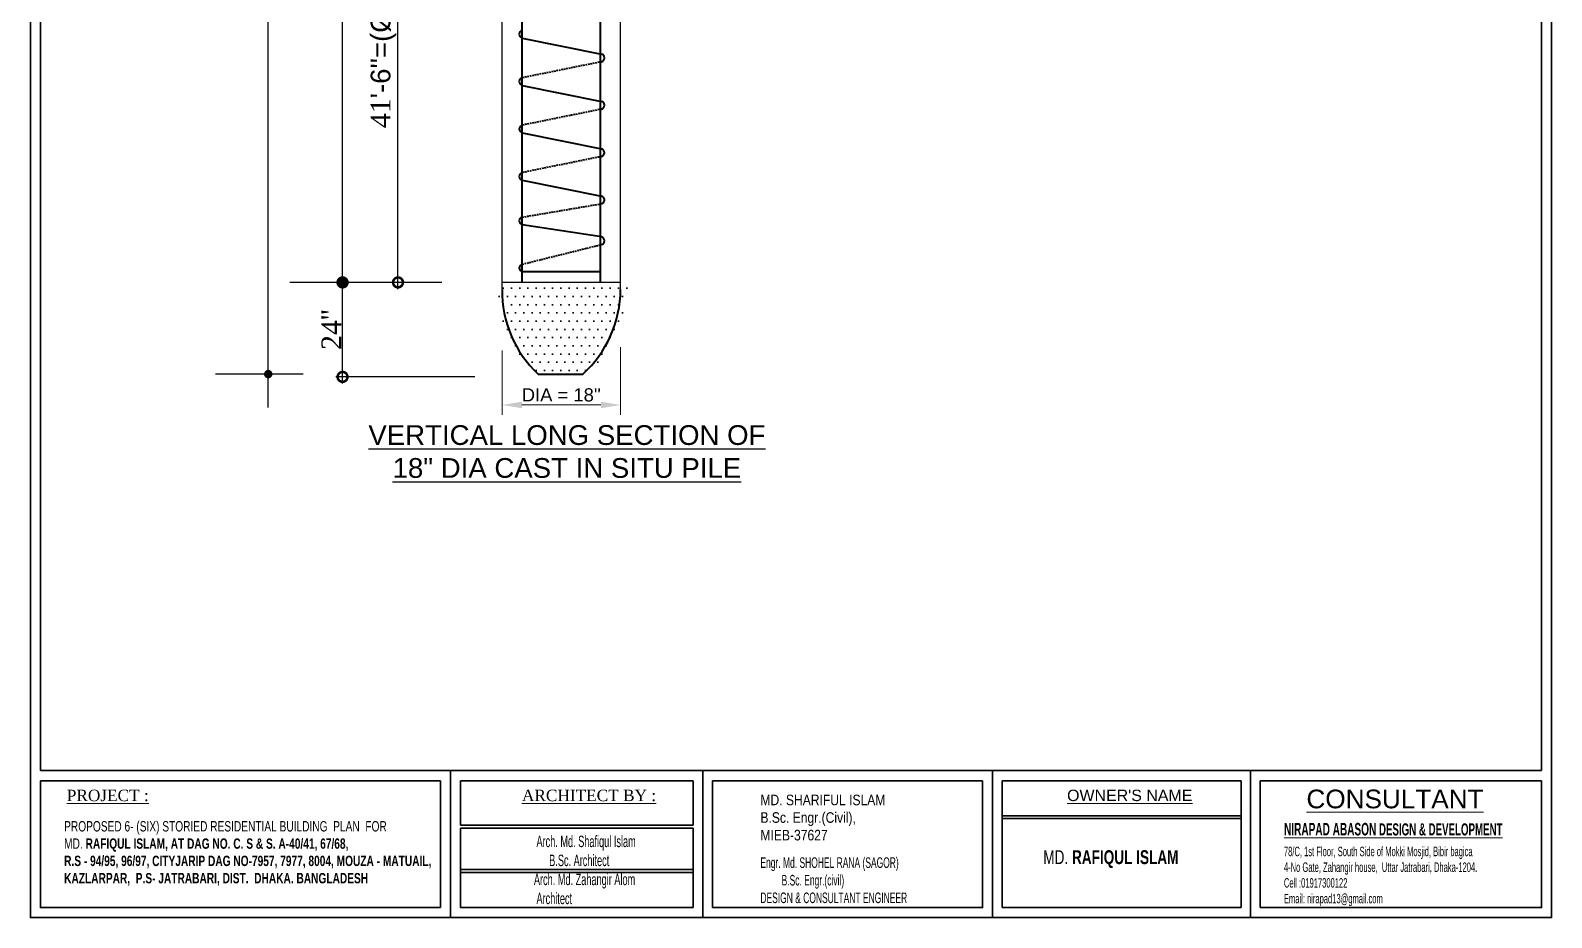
# Model space of a CAD drawing. Header units: inches. Extents: x -159432 to -126829, y -44881 to -40109.
# Drawn here: x -145300.4 to -145069.4, y -42613.6 to -42478.7 of the extents above; entities that cross this region are included whole.
import ezdxf

# ---------------------------------------------------------------- set-up
doc = ezdxf.new("R2010")
doc.units = ezdxf.units.IN
doc.header["$LTSCALE"] = 10
doc.header["$MEASUREMENT"] = 0
doc.header["$PDMODE"] = 34
doc.linetypes.add('DASHED2', pattern=[0.375, 0.25, -0.125])
doc.layers.get('0').update_dxf_attribs({"color": 140, "lineweight": 25})
doc.layers.get('Defpoints').update_dxf_attribs({"lineweight": 25})
for name, color, linetype, lineweight in [('DIM', 6, 'Continuous', 25), ('DIM-161', 7, 'Continuous', 13), ('hatch', 141, 'Continuous', 30), ('line', 134, 'Continuous', 30), ('LINTEL', 12, 'Continuous', 35), ('rod', 167, 'Continuous', 30), ('TEXT', 6, 'Continuous', 25), ('TEXT 02', 7, 'Continuous', 9), ('win', 143, 'Continuous', 25)]:
    doc.layers.add(name, color=color, linetype=linetype, lineweight=lineweight)
doc.styles.add('1-2', font='arial.ttf')
doc.styles.add('222', font='arial.ttf')
doc.styles.add('3-4', font='ARIALN.TTF')
doc.styles.add('AR8', font='swisscl.ttf', dxfattribs={"height": 10})
doc.styles.add('AREAL', font='arial.ttf')
doc.styles.add('Arial', font='times.ttf', dxfattribs={"height": 8})
doc.styles.add('ROMANS', font='romant.shx', dxfattribs={"height": 8})
doc.styles.add('style1', font='micross.ttf', dxfattribs={"height": 18})
doc.linetypes.add('ZIGZAG', pattern='A,0.0001,-0.2,[131,ltypeshp.shx,S=0.2,R=0,X=-0.2,Y=0],-0.4,[131,ltypeshp.shx,S=0.2,R=180,X=0.2,Y=0],-0.2', length=0.8001)
doc.dimstyles.new('1-2', dxfattribs={"dimtxt": 1.5, "dimasz": 2, "dimexe": 1, "dimexo": 0.5, "dimgap": 0.2, "dimtad": 1, "dimdec": 3, "dimzin": 3, "dimdsep": 46, "dimlunit": 4, "dimtxsty": 'Arial', "dimblk": 'DOTSMALL', "dimcen": 0, "dimdle": 1, "dimclrd": 83, "dimclre": 83, "dimclrt": 154, "dimadec": 0, "dimazin": 1, "dimtfac": 1, "dimtdec": 3, "dimtofl": 0, "dimtmove": 0, "dimatfit": 3, "dimldrblk": 'CLOSED', "dimfxl": 1, "dimfrac": 2, "dimtolj": 1, "dimtzin": 0, "dimlwd": -1, "dimarcsym": 0})
doc.dimstyles.new('3-4', dxfattribs={"dimtxt": 1.5, "dimasz": 1.25, "dimexe": 1.5, "dimexo": 1, "dimgap": 0.5, "dimtad": 1, "dimdec": 4, "dimzin": 3, "dimdsep": 46, "dimlunit": 4, "dimtxsty": '3-4', "dimcen": 1, "dimdle": 4, "dimclrd": 161, "dimclre": 161, "dimclrt": 161, "dimadec": 0, "dimazin": 0, "dimtfac": 0.5, "dimtdec": 4, "dimtofl": 0, "dimtmove": 2, "dimatfit": 3, "dimfxl": 1, "dimfrac": 1, "dimtolj": 1, "dimtzin": 0, "dimlwd": 0, "dimlwe": 0, "dimarcsym": 0})
doc.dimstyles.new('STANDARD$0', dxfattribs={"dimscale": 0, "dimtxt": 12, "dimasz": 1, "dimexe": 8, "dimexo": 4, "dimgap": 0, "dimtad": 1, "dimdec": 1, "dimzin": 0, "dimdsep": 46, "dimlunit": 4, "dimtxsty": 'ROMANS', "dimblk": 'DIM', "dimcen": 1, "dimclrd": 256, "dimclrt": 256, "dimadec": 0, "dimazin": 0, "dimtfac": 0.125, "dimtdec": 1, "dimtix": 1, "dimtmove": 2, "dimatfit": 3, "dimldrblk": 'ARCHTICK', "dimfxl": 8, "dimfrac": 2, "dimtolj": 1, "dimtzin": 0, "dimlwd": -1, "dimarcsym": 0})

# ---------------------------------------------------------------- blocks, each defined once
blk = doc.blocks.new('_DotSmall')
at = {"color": 0, "linetype": 'ByBlock', "const_width": 0.5}
blk.add_lwpolyline([(-0.0625, 0, 1), (0.0625, 0, 1)], format="xyb", close=True, dxfattribs=at)
blk = doc.blocks.new('*D133')
at = {"layer": 'Defpoints', "color": 0, "ltscale": 10}
for p in [(-145244.89, -42419.59), (-145244.61, -42419.59), (-145237.43, -42517.03)]:
    blk.add_point(p, dxfattribs=at)
at = {"layer": 'TEXT', "color": 5, "ltscale": 10}
blk.add_line((-145244.61, -42518.03), (-145244.61, -42418.59), dxfattribs=at)
at = {"layer": 'TEXT', "color": 5, "lineweight": -2, "ltscale": 10}
for p, q in [((-145244.39, -42419.59), (-145243.61, -42419.59)), ((-145237.93, -42517.03), (-145245.61, -42517.03))]:
    blk.add_line(p, q, dxfattribs=at)
at = {"layer": 'TEXT', "color": 5, "ltscale": 10, "xscale": 3, "yscale": 3, "zscale": 3}
for p, rotation in [((-145244.61, -42419.59), 90), ((-145244.61, -42517.03), 270)]:
    blk.add_blockref('_DotSmall', p, dxfattribs=dict(at, rotation=rotation))
at = {"layer": 'TEXT', "color": 5, "ltscale": 10, "insert": (-145246.81, -42468.31), "char_height": 8, "attachment_point": 5, "rotation": 90, "style": 'Arial'}
blk.add_mtext('\\A1;{\\H0.375x;\\C256;41\\fArial|b0|i0|c238|p34;\'-\\fArial|b0|i0|c0|p34;6\\fArial|b0|i0|c238|p34;\'\'=(%%C10Spiral tie @ \\fArial|b0|i0|c0|p34;6\\fArial|b0|i0|c238|p34;")}', dxfattribs=at)
blk = doc.blocks.new('_Closed')
at = {"layer": 'win', "color": 0, "lineweight": -2}
for p, q in [((-1, 0.167), (0, 0)), ((-1, 0.167), (-1, -0.167)), ((0, 0), (-1, -0.167)), ((0, 0), (-1, 0))]:
    blk.add_line(p, q, dxfattribs=at)
blk = doc.blocks.new('*D134')
at = {"layer": 'Defpoints', "color": 0}
for p in [(-145228.8, -42526.36), (-145210.8, -42525.87), (-145210.8, -42535.66)]:
    blk.add_point(p, dxfattribs=at)
at = {"layer": 'DIM-161', "color": 5, "lineweight": 0}
for p, q in [((-145228.8, -42527.36), (-145228.8, -42537.16)), ((-145210.8, -42526.87), (-145210.8, -42537.16)), ((-145225.8, -42535.66), (-145213.8, -42535.66))]:
    blk.add_line(p, q, dxfattribs=at)
at = {"layer": 'DIM-161', "color": 5}
for points in [[(-145225.8, -42535.16), (-145225.8, -42536.16), (-145228.8, -42535.66)], [(-145213.8, -42535.16), (-145213.8, -42536.16), (-145210.8, -42535.66)]]:
    blk.add_solid(points, dxfattribs=at)
at = {"layer": 'DIM-161', "color": 5, "lineweight": 0, "insert": (-145219.8, -42534.14), "char_height": 3, "attachment_point": 5, "style": '3-4'}
blk.add_mtext("\\A1;{\\fArial|b0|i0|c0|p34;\\H0.6667x;DIA = 18''}", dxfattribs=at)
blk = doc.blocks.new('DIM')
at = {"layer": 'DIM'}
for p, q in [((0, 5.08), (0, -5.08)), ((5.08, 0), (-5.08, 0))]:
    blk.add_line(p, q, dxfattribs=at)
at = {"layer": 'DIM', "const_width": 0.64}
blk.add_lwpolyline([(-0.32, 0, 1), (0.32, 0, 1)], format="xyb", close=True, dxfattribs=at)
blk = doc.blocks.new('*D117')
at = {"layer": 'Defpoints', "color": 0, "ltscale": 10}
for p in [(-145253.03, -42346.01), (-145228.8, -42346.01), (-145244.07, -42517.03)]:
    blk.add_point(p, dxfattribs=at)
at = {"layer": 'TEXT', "color": 0, "lineweight": -2, "ltscale": 10}
for p, q in [((-145232.8, -42346.01), (-145261.03, -42346.01)), ((-145248.07, -42517.03), (-145261.03, -42517.03))]:
    blk.add_line(p, q, dxfattribs=at)
at = {"layer": 'TEXT', "ltscale": 10}
blk.add_line((-145253.03, -42516.03), (-145253.03, -42347.01), dxfattribs=at)
for p, rotation in [((-145253.03, -42346.01), 90), ((-145253.03, -42517.03), 270)]:
    blk.add_blockref('DIM', p, dxfattribs=dict(at, rotation=rotation))
at = {"layer": 'TEXT', "ltscale": 10, "insert": (-145254.56, -42431.52), "char_height": 8, "attachment_point": 5, "rotation": 90, "style": 'ROMANS'}
blk.add_mtext("\\A1;{\\fTimes New Roman|b0|i0|c0|p18;\\H0.375x;51\\fTimes New Roman|b0|i0|c238|p18;'-0''}", dxfattribs=at)
blk = doc.blocks.new('_ArchTick')
at = {"color": 0, "linetype": 'ByBlock', "const_width": 0.15}
blk.add_lwpolyline([(-0.5, -0.5), (0.5, 0.5)], dxfattribs=at)
blk = doc.blocks.new('*D119')
at = {"layer": 'Defpoints', "color": 0, "ltscale": 10}
for p in [(-145253.03, -42517.03), (-145237.43, -42517.03), (-145232.45, -42531.39)]:
    blk.add_point(p, dxfattribs=at)
at = {"layer": 'TEXT', "color": 5, "lineweight": -2, "ltscale": 10}
for p, q in [((-145237.93, -42517.03), (-145254.03, -42517.03)), ((-145232.95, -42531.39), (-145254.03, -42531.39))]:
    blk.add_line(p, q, dxfattribs=at)
at = {"layer": 'TEXT', "color": 5, "ltscale": 10}
blk.add_line((-145253.03, -42532.39), (-145253.03, -42516.03), dxfattribs=at)
at = {"layer": 'TEXT', "color": 5, "ltscale": 10, "xscale": 3, "yscale": 3, "zscale": 3}
for p, rotation in [((-145253.03, -42517.03), 90), ((-145253.03, -42531.39), 270)]:
    blk.add_blockref('_DotSmall', p, dxfattribs=dict(at, rotation=rotation))
at = {"layer": 'TEXT', "color": 5, "ltscale": 10, "insert": (-145254.73, -42524.21), "char_height": 8, "attachment_point": 5, "rotation": 90, "style": 'Arial'}
blk.add_mtext("\\A1;{\\H0.375x;\\C256;24''}", dxfattribs=at)
blk = doc.blocks.new('*D123')
at = {"layer": 'Defpoints', "color": 0, "ltscale": 10}
for p in [(-145264.32, -42333.65), (-145255.03, -42333.65), (-145255.03, -42530.97)]:
    blk.add_point(p, dxfattribs=at)
at = {"layer": 'TEXT', "color": 0, "lineweight": -2, "ltscale": 10}
for p, q in [((-145259.03, -42333.65), (-145272.32, -42333.65)), ((-145259.03, -42530.97), (-145272.32, -42530.97))]:
    blk.add_line(p, q, dxfattribs=at)
at = {"layer": 'TEXT', "ltscale": 10}
blk.add_line((-145264.32, -42529.97), (-145264.32, -42334.65), dxfattribs=at)
for p, rotation in [((-145264.32, -42333.65), 90), ((-145264.32, -42530.97), 270)]:
    blk.add_blockref('DIM', p, dxfattribs=dict(at, rotation=rotation))
at = {"layer": 'TEXT', "ltscale": 10, "insert": (-145265.85, -42432.31), "char_height": 8, "attachment_point": 5, "rotation": 90, "style": 'ROMANS'}
blk.add_mtext("\\A1;{\\fArial|b0|i0|c0|p34;\\H0.375x;55\\fArial|b0|i0|c238|p34;'-0''}", dxfattribs=at)

msp = doc.modelspace()

# ---------------------------------------------------------------- hatches: boundary and pattern name
at = {"layer": 'hatch', "ltscale": 10}
h = msp.add_hatch(dxfattribs=at)
h.set_pattern_fill('DOTS', color=256, scale=20, style=0)
h.set_pattern_definition([(0, (-221062.3772, -11982.927), (0.625, 1.25), [0, -1.25])])
h.paths.add_polyline_path([(-145229.79855, -42517.02713), (-145229.79855, -42518.10916, 0.203444013), (-145223.33734, -42530.97458), (-145215.51916, -42530.97458, 0.208021817), (-145209.79855, -42518.10916), (-145209.79855, -42517.02713)])

# ---------------------------------------------------------------- linework, layer by layer
at = {"layer": 'line', "linetype": 'Continuous', "lineweight": 25, "ltscale": 0.3}
for p, q in [((-145228.79855, -42518.10916), (-145228.79855, -42455.25148)), ((-145210.79855, -42518.10916), (-145210.79855, -42455.25148)), ((-145210.79855, -42517.02713), (-145228.79855, -42517.02713))]:
    msp.add_line(p, q, dxfattribs=at)
at = {"layer": 'line'}
for p, q in [((-145298.923, -42591.24246), (-145070.90841, -42591.24246)), ((-145236.64901, -42613.58871), (-145236.64901, -42591.24246)), ((-145198.28688, -42613.58871), (-145198.28688, -42591.24246)), ((-145154.32015, -42613.58871), (-145154.32015, -42591.24246)), ((-145115.12009, -42613.58871), (-145115.12009, -42591.24246)), ((-145298.923, -42592.8134), (-145238.16794, -42592.8134)), ((-145238.16794, -42612.06978), (-145238.16794, -42592.8134)), ((-145235.13009, -42599.5593), (-145235.13009, -42592.8134)), ((-145235.13009, -42592.8134), (-145199.75769, -42592.8134)), ((-145227.00966, -42592.8134), (-145199.75769, -42592.8134)), ((-145199.75769, -42599.5593), (-145199.75769, -42592.8134)), ((-145196.85762, -42603.54033), (-145196.85762, -42592.8134)), ((-145196.85762, -42592.8134), (-145155.81162, -42592.8134)), ((-145155.81162, -42603.97431), (-145155.81162, -42592.8134)), ((-145152.82869, -42603.54033), (-145152.82869, -42592.8134)), ((-145152.82869, -42592.8134), (-145116.5287, -42592.8134)), ((-145116.5287, -42612.06978), (-145116.5287, -42592.8134)), ((-145113.62863, -42592.8134), (-145070.90841, -42592.8134)), ((-145113.62863, -42612.06978), (-145113.62863, -42592.8134)), ((-145152.82869, -42598.09564), (-145116.5287, -42598.09564)), ((-145152.82869, -42598.52962), (-145116.5287, -42598.52962)), ((-145235.13009, -42599.5593), (-145199.75769, -42599.5593)), ((-145235.13009, -42612.06978), (-145235.13009, -42599.99328)), ((-145235.13009, -42599.99328), (-145199.75769, -42599.99328)), ((-145199.75769, -42612.06978), (-145199.75769, -42599.99328)), ((-145196.85762, -42612.06978), (-145196.85762, -42603.54033)), ((-145152.82869, -42612.06978), (-145152.82869, -42603.54033)), ((-145235.03443, -42606.27968), (-145199.75769, -42606.27968)), ((-145235.03443, -42606.71365), (-145199.75769, -42606.71365))]:
    msp.add_line(p, q, dxfattribs=at)
msp.add_lwpolyline([(-145300.44193, -42297.68965), (-145300.44193, -42613.58871), (-145069.38949, -42613.58871), (-145069.38949, -42297.68965)], close=True, dxfattribs=at)
for points in [[(-145070.90841, -42591.24246), (-145070.90841, -42299.20858), (-145298.923, -42299.20858), (-145298.923, -42591.24246)], [(-145298.923, -42592.8134), (-145298.923, -42612.06978), (-145238.16794, -42612.06978)], [(-145113.62863, -42612.06978), (-145070.90841, -42612.06978), (-145070.90841, -42592.8134)], [(-145196.85762, -42612.06978), (-145155.81162, -42612.06978), (-145155.81162, -42603.97431)], [(-145235.13009, -42612.06978), (-145199.75769, -42612.06978)], [(-145152.82869, -42612.06978), (-145116.5287, -42612.06978)]]:
    msp.add_lwpolyline(points, dxfattribs=at)
at = {"layer": 'LINTEL', "linetype": 'ZIGZAG', "ltscale": 350}
msp.add_line((-145223.33734, -42530.97458), (-145216.51916, -42530.97458), dxfattribs=at)
for centre, radius, start, end in [((-145211.39387, -42518.3129), 17.40588, 179.3293139, 226.6719434), ((-145228.45141, -42517.96437), 17.65345, 312.5253369, 359.5300639)]:
    msp.add_arc(centre, radius, start, end, dxfattribs=at)
at = {"layer": 'rod', "lineweight": 35, "ltscale": 5}
for p, q in [((-145225.74926, -42517.02713), (-145225.74926, -42444.10337)), ((-145213.82889, -42517.02713), (-145213.82889, -42444.10337)), ((-145225.7282, -42479.883), (-145213.70453, -42482.31883)), ((-145225.7282, -42487.08594), (-145213.70453, -42489.52177)), ((-145225.7282, -42494.28888), (-145213.70453, -42496.72471)), ((-145225.7282, -42501.49182), (-145213.70453, -42503.92765)), ((-145213.70453, -42510.10614), (-145225.7282, -42508.27074)), ((-145213.82889, -42515.42396), (-145225.7282, -42515.42396))]:
    msp.add_line(p, q, dxfattribs=at)
at = {"layer": 'rod', "linetype": 'DASHED2', "lineweight": 35, "ltscale": 0.1}
for p, q in [((-145213.70453, -42483.483), (-145225.7282, -42485.91883)), ((-145213.70453, -42490.68594), (-145225.7282, -42493.12177)), ((-145213.70453, -42497.88888), (-145225.7282, -42500.32471)), ((-145225.7282, -42507.10362), (-145213.84785, -42505.09182)), ((-145225.7282, -42514.25979), (-145213.70453, -42511.27031))]:
    msp.add_line(p, q, dxfattribs=at)
at = {"layer": 'rod', "lineweight": 35, "ltscale": 5}
for centre, radius, start, end in [((-145225.58268, -42479.30091), 0.6, 104.0362435, 255.9637565), ((-145213.85005, -42482.90091), 0.6, 284.0362435, 75.9637565), ((-145225.58268, -42486.50385), 0.6, 104.0362435, 255.9637565), ((-145213.85005, -42490.10385), 0.6, 284.0362435, 75.9637565), ((-145225.58268, -42493.7068), 0.6, 104.0362435, 255.9637565), ((-145213.85005, -42497.3068), 0.6, 284.0362435, 75.9637565), ((-145225.58268, -42500.90974), 0.6, 104.0362435, 255.9637565), ((-145213.83999, -42504.50188), 0.58999, 269.2371993, 76.7265572), ((-145225.58268, -42507.68571), 0.6, 104.0362435, 255.9637565), ((-145213.85005, -42510.68822), 0.6, 284.0362435, 75.9637565), ((-145225.58268, -42514.84187), 0.6, 104.0362435, 255.9637565)]:
    msp.add_arc(centre, radius, start, end, dxfattribs=at)

# ---------------------------------------------------------------- texts
at = {"layer": 'TEXT', "lineweight": -2, "insert": (-145218.95489, -42538.73402), "char_height": 3, "attachment_point": 2, "style": '1-2'}
msp.add_mtext('{\\LVERTICAL LONG SECTION OF \\P18" DIA CAST IN SITU PILE}', dxfattribs=at)
at = {"layer": 'TEXT 02', "attachment_point": 1}
for s, insert, char_height, width, style in [('{\\fTimes New Roman|b0|i0|c0|p18;\\LPROJECT :}', (-145294.91649, -42594.14714), 1.7345399, 12.5261855, '222'), ('{\\fTimes New Roman|b0|i0|c0|p18;\\LARCHITECT BY :}', (-145225.78205, -42594.14714), 1.7345399, 20.6198089, '222'), ("{\\fSwis721 Lt BT|b0|i0|c0|p34;\\L\\C0;OWNER'S NAME}", (-145142.98248, -42594.14103), 1.7345399, 18.5147068, '222'), ('\\pt1.387;{\\fArial|b0|i0|c0|p34;\\L\\C7;CONSULTANT}', (-145106.62418, -42594.13031), 2.8410611, 18.8308941, 'AR8'), ('{\\fArial Narrow|b0|i0|c0|p34;MD. SHARIFUL ISLAM\\PB.Sc. Engr.(Civil),\\PMIEB-37627}', (-145189.56115, -42594.90088), 1.6038, 35.2644887, '222'), ('\\pt6.13;{\\fArial|b0|i0|c161|p34;\\W0.7;PROPOSED 6- (SIX) STORIED RESIDENTIAL BUILDING  PLAN  FOR \\fArial|b0|i0|c0|p34;\\P\\fArial|b0|i0|c161|p34;MD.\\fArial|b1|i0|c0|p34; RAFIQUL ISLAM, AT DAG NO. C. S & S. A-40/41, 67/68,\\PR.S - 94/95, 96/97, CITYJARIP DAG NO-7957, 7977, 8004, MOUZA - MATUAIL, \\PKAZLARPAR,  P.S- JATRABARI, DIST.  DHAKA. BANGLADESH}', (-145295.32076, -42598.92047), 1.57685442, 55.6973376, 'AREAL'), ('{\\fArial Narrow|b0|i0|c0|p34;\\W0.7;\\P Arch. Md. Shafiqul Islam\\P      B.Sc. Architect\\PArch. Md. Zahangir Alom\\P Architect}', (-145223.96294, -42598.24151), 1.7345399, 28.6316003, '222'), ('{\\fArial|b0|i0|c161|p34;\\W0.7;MD.\\fArial|b1|i0|c0|p34; RAFIQUL ISLAM}', (-145146.59558, -42603.34461), 2.1121021, 30.0355856, 'AREAL'), ('{\\fArial Narrow|b0|i0|c0|p34;\\W0.7;Engr. Md. SHOHEL RANA (SAGOR)\\P         B.Sc. Engr.(civil)  \\PDESIGN & CONSULTANT ENGINEER  }', (-145189.56115, -42604.42836), 1.6038, 35.2644887, '222')]:
    msp.add_mtext(s, dxfattribs=dict(at, insert=insert, char_height=char_height, width=width, style=style))
at = {"layer": 'TEXT 02', "color": 1, "insert": (-145110.02521, -42599.19065), "char_height": 2.06500827, "width": 52.5725267, "attachment_point": 1, "style": 'AR8'}
msp.add_mtext('\\pt1.04;{\\fArial Narrow|b1|i0|c0|p34;\\H0.9231x;\\W0.7;\\LNIRAPAD ABASON\\fArial Narrow|b0|i0|c0|p34;\\H0.965x; \\fArial Narrow|b1|i0|c0|p34;DESIGN & DEVELOPMENT}', dxfattribs=at)
at = {"layer": 'TEXT 02', "color": 3, "insert": (-145110.04285, -42602.81953), "char_height": 1.4321301, "width": 39.4932293, "attachment_point": 1, "style": 'style1'}
msp.add_mtext('{\\fArial Narrow|b0|i0|c0|p34;\\W0.7;78/C, 1st Floor, South Side of Mokki Mosjid, Bibir bagica\\P4-No Gate, Zahangir house,  Uttar Jatrabari, Dhaka-1204. \\PCell :01917300122 \\PEmail: nirapad13@gmail.com}', dxfattribs=at)

# ---------------------------------------------------------------- dimensions: what is measured, and where the dimension line sits
at = {"layer": 'DIM-161', "lineweight": 0}
dim = msp.add_linear_dim(base=(-145210.79855, -42535.66309), p1=(-145228.79855, -42526.3611), p2=(-145210.79855, -42525.86977), text="{\\fArial|b0|i0|c0|p34;\\H0.6667x;DIA = 18''}", dimstyle='3-4', override={"dimtxt": 3, "dimasz": 3, "dimclrd": 5, "dimclre": 5, "dimclrt": 5}, dxfattribs=at)
dim.commit()
dim.dimension.update_dxf_attribs({"geometry": '*D134', "text_midpoint": (-145219.79855, -42534.14189)})
at = {"layer": 'TEXT', "ltscale": 10}
for base, p1, p2, text, dimstyle, override, picture, middle in [((-145264.31657, -42333.65036), (-145255.03439, -42530.97458), (-145255.03439, -42333.65036), "{\\fArial|b0|i0|c0|p34;\\H0.375x;55\\fArial|b0|i0|c238|p34;'-0''}", 'STANDARD$0', {"dimscale": 1, "dimfxl": 10, "dimarcsym": 1}, '*D123', (-145265.84829, -42432.31247)), ((-145253.03439, -42346.0121), (-145244.07433, -42517.02713), (-145228.79855, -42346.0121), "{\\fTimes New Roman|b0|i0|c0|p18;\\H0.375x;51\\fTimes New Roman|b0|i0|c238|p18;'-0''}", 'STANDARD$0', {"dimscale": 1, "dimtxt": 3, "dimfxl": 10, "dimarcsym": 1}, '*D117', (-145254.56034, -42431.51962)), ((-145253.03439, -42517.02713), (-145232.4461, -42531.39038), (-145237.42585, -42517.02713), "{\\H0.375x;\\C256;24''}", '1-2', {"dimtxt": 3, "dimasz": 3, "dimclrd": 5, "dimclre": 5, "dimclrt": 5}, '*D119', (-145254.73439, -42524.20876))]:
    dim = msp.add_linear_dim(base=base, p1=p1, p2=p2, angle=90, text=text, dimstyle=dimstyle, override=override, dxfattribs=at)
    dim.commit()
    dim.dimension.update_dxf_attribs({"geometry": picture, "text_midpoint": middle})
dim = msp.add_linear_dim(base=(-145244.61058, -42419.58599), p1=(-145237.42585, -42517.02713), p2=(-145244.88847, -42419.58599), angle=90, text='{\\H0.375x;\\C256;41\\fArial|b0|i0|c238|p34;\'-\\fArial|b0|i0|c0|p34;6\\fArial|b0|i0|c238|p34;\'\'=(%%C10Spiral tie @ \\fArial|b0|i0|c0|p34;6\\fArial|b0|i0|c238|p34;")}', dimstyle='1-2', override={"dimtxt": 3, "dimasz": 3, "dimclrd": 5, "dimclre": 5, "dimclrt": 5}, dxfattribs=at)
dim.commit()
dim.dimension.update_dxf_attribs({"geometry": '*D133', "text_midpoint": (-145244.61058, -42468.30656), "dimtype": 160})

doc.saveas('drawing.dxf')
